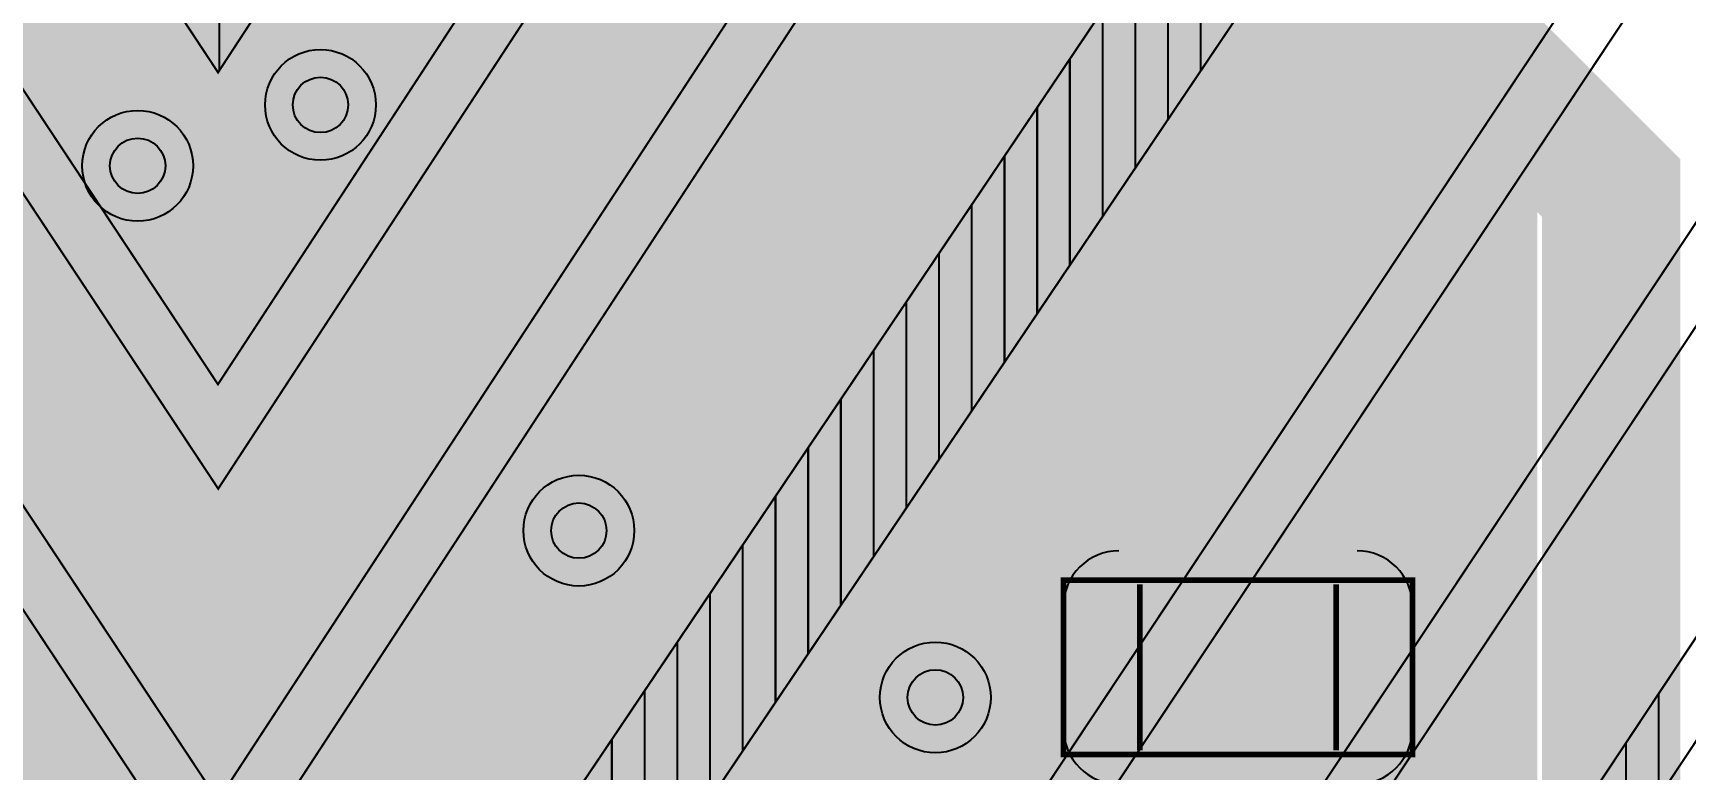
# Model space of a CAD drawing. Extents: x -57 to 2380, y -38 to 1737.
# Drawn here: x 560.1 to 858.5, y 949.9 to 1083 of the extents above; entities that cross this region are included whole.
import ezdxf

# ---------------------------------------------------------------- set-up
doc = ezdxf.new("R2010")
doc.units = 9
for name, color, linetype, true_color in [('Document', 7, 'Continuous', 0xffffff), ('Hole', 7, 'Continuous', 0x222222), ('Multi-Layer', 7, 'Continuous', 0xc0c0c0), ('TopLayer', 7, 'Continuous', 0xff0000), ('TopPasteMaskLayer', 7, 'Continuous', 0x808080), ('TopSilkLayer', 7, 'Continuous', 0xffff00), ('TopSolderMaskLayer', 7, 'Continuous', 0x800080)]:
    doc.layers.add(name, color=color, linetype=linetype, true_color=true_color)

msp = doc.modelspace()

# ---------------------------------------------------------------- hatches: boundary and pattern name
at = {"layer": 'Document'}
for points in [[(830, 1191.61), (5, 1191.61), (5, 486.61), (830, 486.61)], [(687.64, 1003.42), (767.64, 1003.42), (767.64, 1063.42), (687.64, 1063.42)], [(625.14, 1010.92), (625.14, 1055.92), (600.14, 1055.92), (600.14, 1010.92)], [(630.14, 1055.92), (630.14, 1010.92), (655.14, 1010.92), (655.14, 1055.92)], [(712.64, 978.42), (712.72, 977.17), (712.95, 975.94), (713.34, 974.74), (713.87, 973.61), (714.55, 972.55), (715.35, 971.58), (716.26, 970.72), (717.28, 969.98), (718.38, 969.37), (719.55, 968.91), (720.76, 968.6), (722.01, 968.44), (723.26, 968.44), (724.51, 968.6), (725.73, 968.91), (726.89, 969.37), (727.99, 969.98), (729.01, 970.72), (729.93, 971.58), (730.73, 972.55), (731.4, 973.61), (731.93, 974.74), (732.32, 975.94), (732.56, 977.17), (732.64, 978.42), (732.56, 979.68), (732.32, 980.91), (731.93, 982.1), (731.4, 983.24), (730.73, 984.3), (729.93, 985.27), (729.01, 986.13), (727.99, 986.87), (726.89, 987.47), (725.73, 987.93), (724.51, 988.25), (723.26, 988.4), (722.01, 988.4), (720.76, 988.25), (719.55, 987.93), (718.38, 987.47), (717.28, 986.87), (716.26, 986.13), (715.35, 985.27), (714.55, 984.3), (713.87, 983.24), (713.34, 982.1), (712.95, 980.91), (712.72, 979.68)], [(745.98, 985.79), (745.98, 952.12), (809.72, 952.12), (809.72, 985.79)], [(610.14, 980.92), (565.14, 980.92), (565.14, 955.92), (610.14, 955.92)], [(712.64, 968.42), (632.64, 968.42), (632.64, 888.42), (712.64, 888.42)], [(610.14, 950.92), (565.14, 950.92), (565.14, 925.92), (610.14, 925.92)]]:
    msp.add_hatch(color=256, dxfattribs=at).paths.add_polyline_path(points)
at = {"layer": 'TopLayer'}
for points in [[(676.45, 1001.92), (676.45, 1064.91), (707.95, 1064.91), (707.95, 1001.92)], [(747.32, 1001.92), (747.32, 1064.91), (778.82, 1064.91), (778.82, 1001.92)], [(620.36, 1056.08), (620.64, 1056.06), (620.91, 1056.01), (621.17, 1055.93), (621.42, 1055.82), (621.65, 1055.68), (621.87, 1055.51), (622.06, 1055.31), (622.23, 1055.1), (622.38, 1054.86), (622.49, 1054.61), (622.57, 1054.35), (622.62, 1054.08), (622.64, 1053.81), (622.64, 1043.2), (622.62, 1042.92), (622.57, 1042.65), (622.49, 1042.39), (622.38, 1042.14), (622.23, 1041.91), (622.06, 1041.69), (621.87, 1041.49), (621.65, 1041.33), (621.42, 1041.18), (621.17, 1041.07), (620.91, 1040.99), (620.64, 1040.94), (620.36, 1040.92), (604.91, 1040.92), (604.64, 1040.94), (604.37, 1040.99), (604.1, 1041.07), (603.85, 1041.18), (603.62, 1041.33), (603.4, 1041.49), (603.21, 1041.69), (603.04, 1041.91), (602.9, 1042.14), (602.78, 1042.39), (602.7, 1042.65), (602.65, 1042.92), (602.64, 1043.2), (602.64, 1053.81), (602.65, 1054.08), (602.7, 1054.35), (602.78, 1054.61), (602.9, 1054.86), (603.04, 1055.1), (603.21, 1055.31), (603.4, 1055.51), (603.62, 1055.68), (603.85, 1055.82), (604.1, 1055.93), (604.37, 1056.01), (604.64, 1056.06), (604.91, 1056.08)], [(634.91, 1040.92), (634.64, 1040.94), (634.37, 1040.99), (634.1, 1041.07), (633.85, 1041.18), (633.62, 1041.33), (633.4, 1041.49), (633.21, 1041.69), (633.04, 1041.91), (632.9, 1042.14), (632.78, 1042.39), (632.7, 1042.65), (632.65, 1042.92), (632.64, 1043.2), (632.64, 1053.81), (632.65, 1054.08), (632.7, 1054.35), (632.78, 1054.61), (632.9, 1054.86), (633.04, 1055.1), (633.21, 1055.31), (633.4, 1055.51), (633.62, 1055.68), (633.85, 1055.82), (634.1, 1055.93), (634.37, 1056.01), (634.64, 1056.06), (634.91, 1056.08), (650.36, 1056.08), (650.64, 1056.06), (650.91, 1056.01), (651.17, 1055.93), (651.42, 1055.82), (651.65, 1055.68), (651.87, 1055.51), (652.06, 1055.31), (652.23, 1055.1), (652.38, 1054.86), (652.49, 1054.61), (652.57, 1054.35), (652.62, 1054.08), (652.64, 1053.81), (652.64, 1043.2), (652.62, 1042.92), (652.57, 1042.65), (652.49, 1042.39), (652.38, 1042.14), (652.23, 1041.91), (652.06, 1041.69), (651.87, 1041.49), (651.65, 1041.33), (651.42, 1041.18), (651.17, 1041.07), (650.91, 1040.99), (650.64, 1040.94), (650.36, 1040.92)], [(620.36, 1025.92), (620.64, 1025.91), (620.91, 1025.86), (621.17, 1025.78), (621.42, 1025.66), (621.65, 1025.52), (621.87, 1025.35), (622.06, 1025.16), (622.23, 1024.94), (622.38, 1024.71), (622.49, 1024.46), (622.57, 1024.19), (622.62, 1023.92), (622.64, 1023.65), (622.64, 1013.04), (622.62, 1012.77), (622.57, 1012.5), (622.49, 1012.23), (622.38, 1011.98), (622.23, 1011.75), (622.06, 1011.53), (621.87, 1011.34), (621.65, 1011.17), (621.42, 1011.03), (621.17, 1010.91), (620.91, 1010.83), (620.64, 1010.78), (620.36, 1010.77), (604.91, 1010.77), (604.64, 1010.78), (604.37, 1010.83), (604.1, 1010.91), (603.85, 1011.03), (603.62, 1011.17), (603.4, 1011.34), (603.21, 1011.53), (603.04, 1011.75), (602.9, 1011.98), (602.78, 1012.23), (602.7, 1012.5), (602.65, 1012.77), (602.64, 1013.04), (602.64, 1023.65), (602.65, 1023.92), (602.7, 1024.19), (602.78, 1024.46), (602.9, 1024.71), (603.04, 1024.94), (603.21, 1025.16), (603.4, 1025.35), (603.62, 1025.52), (603.85, 1025.66), (604.1, 1025.78), (604.37, 1025.86), (604.64, 1025.91), (604.91, 1025.92)], [(634.91, 1010.77), (634.64, 1010.78), (634.37, 1010.83), (634.1, 1010.91), (633.85, 1011.03), (633.62, 1011.17), (633.4, 1011.34), (633.21, 1011.53), (633.04, 1011.75), (632.9, 1011.98), (632.78, 1012.23), (632.7, 1012.5), (632.65, 1012.77), (632.64, 1013.04), (632.64, 1023.65), (632.65, 1023.92), (632.7, 1024.19), (632.78, 1024.46), (632.9, 1024.71), (633.04, 1024.94), (633.21, 1025.16), (633.4, 1025.35), (633.62, 1025.52), (633.85, 1025.66), (634.1, 1025.78), (634.37, 1025.86), (634.64, 1025.91), (634.91, 1025.92), (650.36, 1025.92), (650.64, 1025.91), (650.91, 1025.86), (651.17, 1025.78), (651.42, 1025.66), (651.65, 1025.52), (651.87, 1025.35), (652.06, 1025.16), (652.23, 1024.94), (652.38, 1024.71), (652.49, 1024.46), (652.57, 1024.19), (652.62, 1023.92), (652.64, 1023.65), (652.64, 1013.04), (652.62, 1012.77), (652.57, 1012.5), (652.49, 1012.23), (652.38, 1011.98), (652.23, 1011.75), (652.06, 1011.53), (651.87, 1011.34), (651.65, 1011.17), (651.42, 1011.03), (651.17, 1010.91), (650.91, 1010.83), (650.64, 1010.78), (650.36, 1010.77)], [(767.64, 956.85), (767.61, 956.44), (767.54, 956.03), (767.41, 955.63), (767.24, 955.26), (767.03, 954.9), (766.77, 954.58), (766.48, 954.28), (766.16, 954.03), (765.8, 953.82), (765.43, 953.65), (765.03, 953.52), (764.62, 953.45), (764.21, 953.42), (743.66, 953.42), (743.25, 953.45), (742.84, 953.52), (742.45, 953.65), (742.07, 953.82), (741.71, 954.03), (741.39, 954.28), (741.1, 954.58), (740.84, 954.9), (740.63, 955.26), (740.46, 955.63), (740.33, 956.03), (740.26, 956.44), (740.23, 956.85), (740.23, 980), (740.26, 980.41), (740.33, 980.82), (740.46, 981.21), (740.63, 981.59), (740.84, 981.94), (741.1, 982.27), (741.39, 982.56), (741.71, 982.82), (742.07, 983.03), (742.45, 983.2), (742.84, 983.32), (743.25, 983.4), (743.66, 983.42), (764.21, 983.42), (764.62, 983.4), (765.03, 983.32), (765.43, 983.2), (765.8, 983.03), (766.16, 982.82), (766.48, 982.56), (766.77, 982.27), (767.03, 981.94), (767.24, 981.59), (767.41, 981.21), (767.54, 980.82), (767.61, 980.41), (767.64, 980)], [(815.04, 956.85), (815.01, 956.44), (814.94, 956.03), (814.82, 955.63), (814.65, 955.26), (814.43, 954.9), (814.18, 954.58), (813.88, 954.28), (813.56, 954.03), (813.2, 953.82), (812.83, 953.65), (812.43, 953.52), (812.03, 953.45), (811.61, 953.42), (791.06, 953.42), (790.65, 953.45), (790.24, 953.52), (789.85, 953.65), (789.47, 953.82), (789.12, 954.03), (788.79, 954.28), (788.5, 954.58), (788.24, 954.9), (788.03, 955.26), (787.86, 955.63), (787.74, 956.03), (787.66, 956.44), (787.64, 956.85), (787.64, 980), (787.66, 980.41), (787.74, 980.82), (787.86, 981.21), (788.03, 981.59), (788.24, 981.94), (788.5, 982.27), (788.79, 982.56), (789.12, 982.82), (789.47, 983.03), (789.85, 983.2), (790.24, 983.32), (790.65, 983.4), (791.06, 983.42), (811.61, 983.42), (812.03, 983.4), (812.43, 983.32), (812.83, 983.2), (813.2, 983.03), (813.56, 982.82), (813.88, 982.56), (814.18, 982.27), (814.43, 981.94), (814.65, 981.59), (814.82, 981.21), (814.94, 980.82), (815.01, 980.41), (815.04, 980)], [(646.06, 979.6), (646.42, 979.58), (646.77, 979.52), (647.11, 979.41), (647.43, 979.27), (647.74, 979.08), (648.02, 978.86), (648.27, 978.61), (648.49, 978.33), (648.68, 978.02), (648.82, 977.7), (648.93, 977.36), (648.99, 977.01), (649.01, 976.65), (649.01, 958.94), (648.99, 958.58), (648.93, 958.23), (648.82, 957.89), (648.68, 957.56), (648.49, 957.26), (648.27, 956.98), (648.02, 956.72), (647.74, 956.51), (647.43, 956.32), (647.11, 956.17), (646.77, 956.07), (646.42, 956), (646.06, 955.98), (640.16, 955.98), (639.8, 956), (639.45, 956.07), (639.11, 956.17), (638.78, 956.32), (638.48, 956.51), (638.2, 956.72), (637.95, 956.98), (637.73, 957.26), (637.54, 957.56), (637.4, 957.89), (637.29, 958.23), (637.22, 958.58), (637.2, 958.94), (637.2, 976.65), (637.22, 977.01), (637.29, 977.36), (637.4, 977.7), (637.54, 978.02), (637.73, 978.33), (637.95, 978.61), (638.2, 978.86), (638.48, 979.08), (638.78, 979.27), (639.11, 979.41), (639.45, 979.52), (639.8, 979.58), (640.16, 979.6)], [(665.75, 979.6), (666.1, 979.58), (666.45, 979.52), (666.79, 979.41), (667.12, 979.27), (667.42, 979.08), (667.7, 978.86), (667.96, 978.61), (668.18, 978.33), (668.36, 978.02), (668.51, 977.7), (668.61, 977.36), (668.68, 977.01), (668.7, 976.65), (668.7, 958.94), (668.68, 958.58), (668.61, 958.23), (668.51, 957.89), (668.36, 957.56), (668.18, 957.26), (667.96, 956.98), (667.7, 956.72), (667.42, 956.51), (667.12, 956.32), (666.79, 956.17), (666.45, 956.07), (666.1, 956), (665.75, 955.98), (659.84, 955.98), (659.49, 956), (659.13, 956.07), (658.79, 956.17), (658.47, 956.32), (658.16, 956.51), (657.88, 956.72), (657.63, 956.98), (657.41, 957.26), (657.23, 957.56), (657.08, 957.89), (656.97, 958.23), (656.91, 958.58), (656.89, 958.94), (656.89, 976.65), (656.91, 977.01), (656.97, 977.36), (657.08, 977.7), (657.23, 978.02), (657.41, 978.33), (657.63, 978.61), (657.88, 978.86), (658.16, 979.08), (658.47, 979.27), (658.79, 979.41), (659.13, 979.52), (659.49, 979.58), (659.84, 979.6)], [(685.43, 979.6), (685.79, 979.58), (686.14, 979.52), (686.48, 979.41), (686.8, 979.27), (687.11, 979.08), (687.39, 978.86), (687.64, 978.61), (687.86, 978.33), (688.05, 978.02), (688.19, 977.7), (688.3, 977.36), (688.36, 977.01), (688.38, 976.65), (688.38, 958.94), (688.36, 958.58), (688.3, 958.23), (688.19, 957.89), (688.05, 957.56), (687.86, 957.26), (687.64, 956.98), (687.39, 956.72), (687.11, 956.51), (686.8, 956.32), (686.48, 956.17), (686.14, 956.07), (685.79, 956), (685.43, 955.98), (679.53, 955.98), (679.17, 956), (678.82, 956.07), (678.48, 956.17), (678.15, 956.32), (677.85, 956.51), (677.57, 956.72), (677.32, 956.98), (677.1, 957.26), (676.91, 957.56), (676.77, 957.89), (676.66, 958.23), (676.59, 958.58), (676.57, 958.94), (676.57, 976.65), (676.59, 977.01), (676.66, 977.36), (676.77, 977.7), (676.91, 978.02), (677.1, 978.33), (677.32, 978.61), (677.57, 978.86), (677.85, 979.08), (678.15, 979.27), (678.48, 979.41), (678.82, 979.52), (679.17, 979.58), (679.53, 979.6)], [(705.12, 979.6), (705.47, 979.58), (705.82, 979.52), (706.16, 979.41), (706.49, 979.27), (706.79, 979.08), (707.07, 978.86), (707.33, 978.61), (707.55, 978.33), (707.73, 978.02), (707.88, 977.7), (707.98, 977.36), (708.05, 977.01), (708.07, 976.65), (708.07, 958.94), (708.05, 958.58), (707.98, 958.23), (707.88, 957.89), (707.73, 957.56), (707.55, 957.26), (707.33, 956.98), (707.07, 956.72), (706.79, 956.51), (706.49, 956.32), (706.16, 956.17), (705.82, 956.07), (705.47, 956), (705.12, 955.98), (699.21, 955.98), (698.86, 956), (698.5, 956.07), (698.16, 956.17), (697.84, 956.32), (697.53, 956.51), (697.25, 956.72), (697, 956.98), (696.78, 957.26), (696.6, 957.56), (696.45, 957.89), (696.34, 958.23), (696.28, 958.58), (696.26, 958.94), (696.26, 976.65), (696.28, 977.01), (696.34, 977.36), (696.45, 977.7), (696.6, 978.02), (696.78, 978.33), (697, 978.61), (697.25, 978.86), (697.53, 979.08), (697.84, 979.27), (698.16, 979.41), (698.5, 979.52), (698.86, 979.58), (699.21, 979.6)], [(564.98, 976.15), (565, 976.42), (565.05, 976.69), (565.13, 976.96), (565.24, 977.21), (565.38, 977.44), (565.55, 977.66), (565.75, 977.85), (565.96, 978.02), (566.2, 978.16), (566.45, 978.28), (566.71, 978.36), (566.98, 978.41), (567.25, 978.42), (577.86, 978.42), (578.14, 978.41), (578.41, 978.36), (578.67, 978.28), (578.92, 978.16), (579.15, 978.02), (579.37, 977.85), (579.56, 977.66), (579.73, 977.44), (579.88, 977.21), (579.99, 976.96), (580.07, 976.69), (580.12, 976.42), (580.14, 976.15), (580.14, 960.7), (580.12, 960.42), (580.07, 960.15), (579.99, 959.89), (579.88, 959.64), (579.73, 959.41), (579.56, 959.19), (579.37, 959), (579.15, 958.83), (578.92, 958.68), (578.67, 958.57), (578.41, 958.49), (578.14, 958.44), (577.86, 958.42), (567.25, 958.42), (566.98, 958.44), (566.71, 958.49), (566.45, 958.57), (566.2, 958.68), (565.96, 958.83), (565.75, 959), (565.55, 959.19), (565.38, 959.41), (565.24, 959.64), (565.13, 959.89), (565.05, 960.15), (565, 960.42), (564.98, 960.7)], [(595.14, 976.15), (595.15, 976.42), (595.2, 976.69), (595.28, 976.96), (595.4, 977.21), (595.54, 977.44), (595.71, 977.66), (595.9, 977.85), (596.12, 978.02), (596.35, 978.16), (596.6, 978.28), (596.87, 978.36), (597.14, 978.41), (597.41, 978.42), (608.02, 978.42), (608.29, 978.41), (608.56, 978.36), (608.83, 978.28), (609.08, 978.16), (609.31, 978.02), (609.53, 977.85), (609.72, 977.66), (609.89, 977.44), (610.03, 977.21), (610.15, 976.96), (610.23, 976.69), (610.28, 976.42), (610.29, 976.15), (610.29, 960.7), (610.28, 960.42), (610.23, 960.15), (610.15, 959.89), (610.03, 959.64), (609.89, 959.41), (609.72, 959.19), (609.53, 959), (609.31, 958.83), (609.08, 958.68), (608.83, 958.57), (608.56, 958.49), (608.29, 958.44), (608.02, 958.42), (597.41, 958.42), (597.14, 958.44), (596.87, 958.49), (596.6, 958.57), (596.35, 958.68), (596.12, 958.83), (595.9, 959), (595.71, 959.19), (595.54, 959.41), (595.4, 959.64), (595.28, 959.89), (595.2, 960.15), (595.15, 960.42), (595.14, 960.7)]]:
    msp.add_hatch(color=256, dxfattribs=at).paths.add_polyline_path(points)
at = {"layer": 'TopPasteMaskLayer'}
for points in [[(676.45, 1001.92), (676.45, 1064.91), (707.95, 1064.91), (707.95, 1001.92)], [(747.32, 1001.92), (747.32, 1064.91), (778.82, 1064.91), (778.82, 1001.92)]]:
    msp.add_hatch(color=256, dxfattribs=at).paths.add_polyline_path(points)
at = {"layer": 'TopSolderMaskLayer'}
for points in [[(675.95, 999.93), (675.95, 1066.91), (708.45, 1066.91), (708.45, 999.93)], [(746.82, 999.93), (746.82, 1066.91), (779.32, 1066.91), (779.32, 999.93)]]:
    msp.add_hatch(color=256, dxfattribs=at).paths.add_polyline_path(points)

# ---------------------------------------------------------------- linework, layer by layer
at = {"layer": 'Document'}
for points, const_width in [([(1123.02, 1350.78), (777.61, 830.53), (1122.54, 308.21)], 0.39), ([(593.51, 1075.86), (418.69, 1340.42)], 0.39), ([(587.84, 1084.45), (593.51, 1075.86), (766.43, 1340.42)], 0.39), ([(765.19, 830.55), (1103.71, 1340.42)], 0.39), ([(338.88, 1224.54), (592.28, 847.93), (844.07, 1222.13)], 0.39), ([(869.18, 1222.13), (604.78, 829.36)], 0.39), ([(863.59, 444.72), (604.78, 829.36), (646.89, 891.92), (700.04, 970.88), (711.85, 988.42), (723.66, 1005.97), (735.47, 1023.51), (747.28, 1041.06), (759.09, 1058.6), (765, 1067.37), (806.34, 1128.78)], 0.39), ([(770.91, 1076.15), (770.91, 1113.41)], 0.39), ([(765, 1104.63), (747.28, 1078.3), (741.38, 1069.52), (723.66, 1043.19), (717.76, 1034.42), (700.04, 1008.09), (682.32, 981.76), (670.51, 964.2), (664.61, 955.43), (652.8, 937.87), (635.08, 911.54), (629.17, 902.77), (617.36, 885.21), (599.65, 858.88), (592.28, 847.93), (587.84, 854.54), (576.02, 872.09), (570.12, 880.87), (558.31, 898.42)], 0.39), ([(765, 1067.37), (765, 1104.63)], 0.39), ([(593.74, 1076.22), (593.74, 1095.15)], 0.39), ([(759.09, 1058.6), (759.09, 1095.85)], 0.39), ([(753.19, 1049.83), (753.19, 1087.08)], 0.39), ([(747.28, 1041.06), (747.28, 1078.3)], 0.39), ([(741.38, 1032.28), (741.38, 1069.52)], 0.39), ([(735.47, 1023.51), (735.47, 1060.75)], 0.39), ([(729.57, 1014.74), (729.57, 1051.97)], 0.39), ([(723.66, 1005.97), (723.66, 1043.19)], 0.39), ([(717.76, 997.19), (717.76, 1034.42)], 0.39), ([(711.85, 988.42), (711.85, 1025.64)], 0.39), ([(705.95, 979.65), (705.95, 1016.86)], 0.39), ([(700.04, 970.88), (700.04, 1008.09)], 0.39), ([(694.13, 962.1), (694.13, 999.31)], 0.39), ([(688.23, 953.33), (688.23, 990.53)], 0.39), ([(871.3, 990.37), (853.58, 963.69), (847.68, 954.79), (829.96, 928.11), (824.06, 919.22), (806.34, 892.53), (794.53, 874.74), (776.81, 848.06), (770.91, 839.16), (765.19, 830.55), (767.07, 827.69), (776.81, 812.94), (782.72, 804), (794.53, 786.12), (812.24, 759.29), (829.96, 732.46), (847.68, 705.63), (865.39, 678.8)], 0.39), ([(682.32, 944.56), (682.32, 981.76)], 0.39), ([(759.92, 953.42), (759.92, 983.42)], 1), ([(795.35, 953.42), (795.35, 983.42)], 1), ([(676.42, 935.78), (676.42, 972.98)], 0.39), ([(670.51, 927.01), (670.51, 964.2)], 0.39), ([(853.58, 944.96), (853.58, 963.69)], 0.39), ([(664.61, 918.24), (664.61, 955.43)], 0.39), ([(847.68, 936.07), (847.68, 954.79)], 0.39), ([(865.39, 697.6), (841.77, 733.37), (835.87, 742.31), (824.06, 760.2), (818.15, 769.14), (812.24, 778.08), (794.53, 804.91), (777.61, 830.53), (782.72, 838.23), (794.53, 856.02), (800.43, 864.91), (812.24, 882.7), (829.96, 909.38), (847.68, 936.07), (859.49, 953.86)], 0.39)]:
    msp.add_lwpolyline(points, dxfattribs=dict(at, const_width=const_width))
for points, const_width in [([(401.89, 1309.51), (593.49, 1019.54), (782.99, 1309.51), (1045.88, 1309.51), (727.92, 830.6), (1045.63, 349.48), (786.61, 349.48), (593.91, 641.68), (403.25, 349.48), (142.92, 349.48), (460.55, 830.49), (139.94, 1309.51), (401.89, 1309.51)], 0.39), ([(162.17, 359.84), (397.64, 359.84), (593.86, 660.56), (792.19, 359.84), (1026.38, 359.84), (715.5, 830.62), (1026.58, 1299.15), (788.59, 1299.15), (593.54, 1000.69), (396.32, 1299.15), (159.33, 1299.15), (472.99, 830.53), (162.17, 359.84)], 0.39), ([(379.52, 1268.23), (593.5, 944.39), (805.15, 1268.23), (968.75, 1268.23), (678.24, 830.66), (968.72, 390.77), (808.67, 390.77), (593.54, 716.95), (380.72, 390.77), (219.47, 390.77), (509.95, 830.65), (217.07, 1268.23), (379.52, 1268.23)], 0.39), ([(238.73, 401.13), (375.11, 401.13), (593.5, 735.83), (814.25, 401.13), (949.47, 401.13), (667.71, 827.81), (665.82, 830.67), (949.44, 1257.87), (810.75, 1257.87), (593.54, 925.53), (373.95, 1257.87), (236.46, 1257.87), (522.39, 830.69), (238.73, 401.13)], 0.39), ([(1.9, 1186.61), (1.9, 486.61), (828.7, 486.61), (828.7, 1186.61), (1.9, 1186.61)], 6), ([(809.13, 952.68), (746.14, 952.68), (746.14, 984.17), (809.13, 984.17), (809.13, 952.68)], 1)]:
    msp.add_lwpolyline(points, close=True, dxfattribs=dict(at, const_width=const_width))
at = {"layer": 'Hole'}
for centre in [(612, 1070), (579, 1059), (658.64, 993.12), (723, 963)]:
    msp.add_circle(centre, 5, dxfattribs=at)
at = {"layer": 'Multi-Layer'}
for centre in [(612, 1070), (579, 1059), (658.64, 993.12), (723, 963)]:
    msp.add_circle(centre, 10, dxfattribs=at)
at = {"layer": 'TopLayer'}
for points, const_width in [([(602.72, 893.42), (602.72, 908.15), (619.29, 924.73), (619.29, 980.92), (559.11, 1041.1), (559.11, 1369.1), (635, 1445), (635, 1530), (605, 1560), (366.72, 1560), (363.36, 1563.36), (351.72, 1575), (351.72, 1593.42)], 6), ([(775, 1350), (775, 1125), (777, 1123), (806, 1094)], 25), ([(826.42, 873.42), (845, 892), (845, 922), (845, 1055), (809, 1091)], 25), ([(642.64, 1048.5), (642.64, 1068.64), (668, 1094), (759, 1094), (788, 1094), (806, 1094)], 10), ([(579, 1059), (589, 1049), (612, 1049), (612.49, 1048.5), (612.64, 1048.5), (612.64, 1069.36), (612, 1070)], 12), ([(519, 1010), (501, 1028), (501, 1010), (519, 1010), (569, 1010), (602.72, 976.28), (602.72, 968.42), (602.72, 938.42), (602.72, 930.36), (588.35, 916), (551, 916), (549, 914)], 12), ([(612.64, 1018.34), (642.64, 1018.34), (636.64, 1012.34), (636.64, 981.27), (643.11, 974.79), (643.11, 967.79)], 10), ([(658.64, 993.12), (662.79, 988.96), (662.79, 967.79), (662.79, 918.58), (662.79, 889.05)], 12), ([(702.16, 967.79), (702.16, 931.16), (696, 925), (697, 924)], 12), ([(753.94, 968.42), (753.31, 967.79), (727.79, 967.79)], 12), ([(572.56, 968.42), (548.56, 968.42), (533.09, 952.95), (520.71, 952.95)], 6)]:
    msp.add_lwpolyline(points, dxfattribs=dict(at, const_width=const_width))
at = {"layer": 'TopLayer', "const_width": 12}
msp.add_lwpolyline([(723, 963), (718.2, 967.79), (702.16, 967.79), (727.79, 967.79), (723, 963)], close=True, dxfattribs=at)
at = {"layer": 'TopSilkLayer'}
for points, const_width in [([(1.9, 1186.61), (1.9, 486.61), (828.7, 486.61), (828.7, 1186.61), (1.9, 1186.61)], 5), ([(688.27, 1001.93), (767.01, 1001.93), (767.01, 1064.92), (688.27, 1064.92), (688.27, 1001.93)], 5), ([(600.14, 1010.92), (600.14, 1055.92), (625.14, 1055.92), (625.14, 1010.92), (600.14, 1010.92)], 3), ([(655.14, 1055.92), (655.14, 1010.92), (630.14, 1010.92), (630.14, 1055.92), (655.14, 1055.92)], 3), ([(610.14, 955.92), (565.14, 955.92), (565.14, 980.92), (610.14, 980.92), (610.14, 955.92)], 3), ([(610.14, 925.92), (565.14, 925.92), (565.14, 950.92), (610.14, 950.92), (610.14, 925.92)], 3)]:
    msp.add_lwpolyline(points, close=True, dxfattribs=dict(at, const_width=const_width))
at = {"layer": 'TopSilkLayer', "const_width": 5}
for points in [[(756.14, 989.49), (799.13, 989.49)], [(746.14, 957.36), (746.14, 979.49)], [(809.13, 979.49), (809.13, 957.36)], [(633.27, 904.05), (633.27, 950.29)], [(712.01, 950.64), (712.01, 904.05)]]:
    msp.add_lwpolyline(points, dxfattribs=at)
at = {"layer": 'TopSilkLayer'}
for centre, start, end in [((756.14, 979.49), 90, 180), ((799.13, 979.49), 0, 90), ((756.14, 957.36), 180, 270), ((799.13, 957.36), 270, 0)]:
    msp.add_arc(centre, 10, start, end, dxfattribs=at)

doc.saveas('drawing.dxf')
